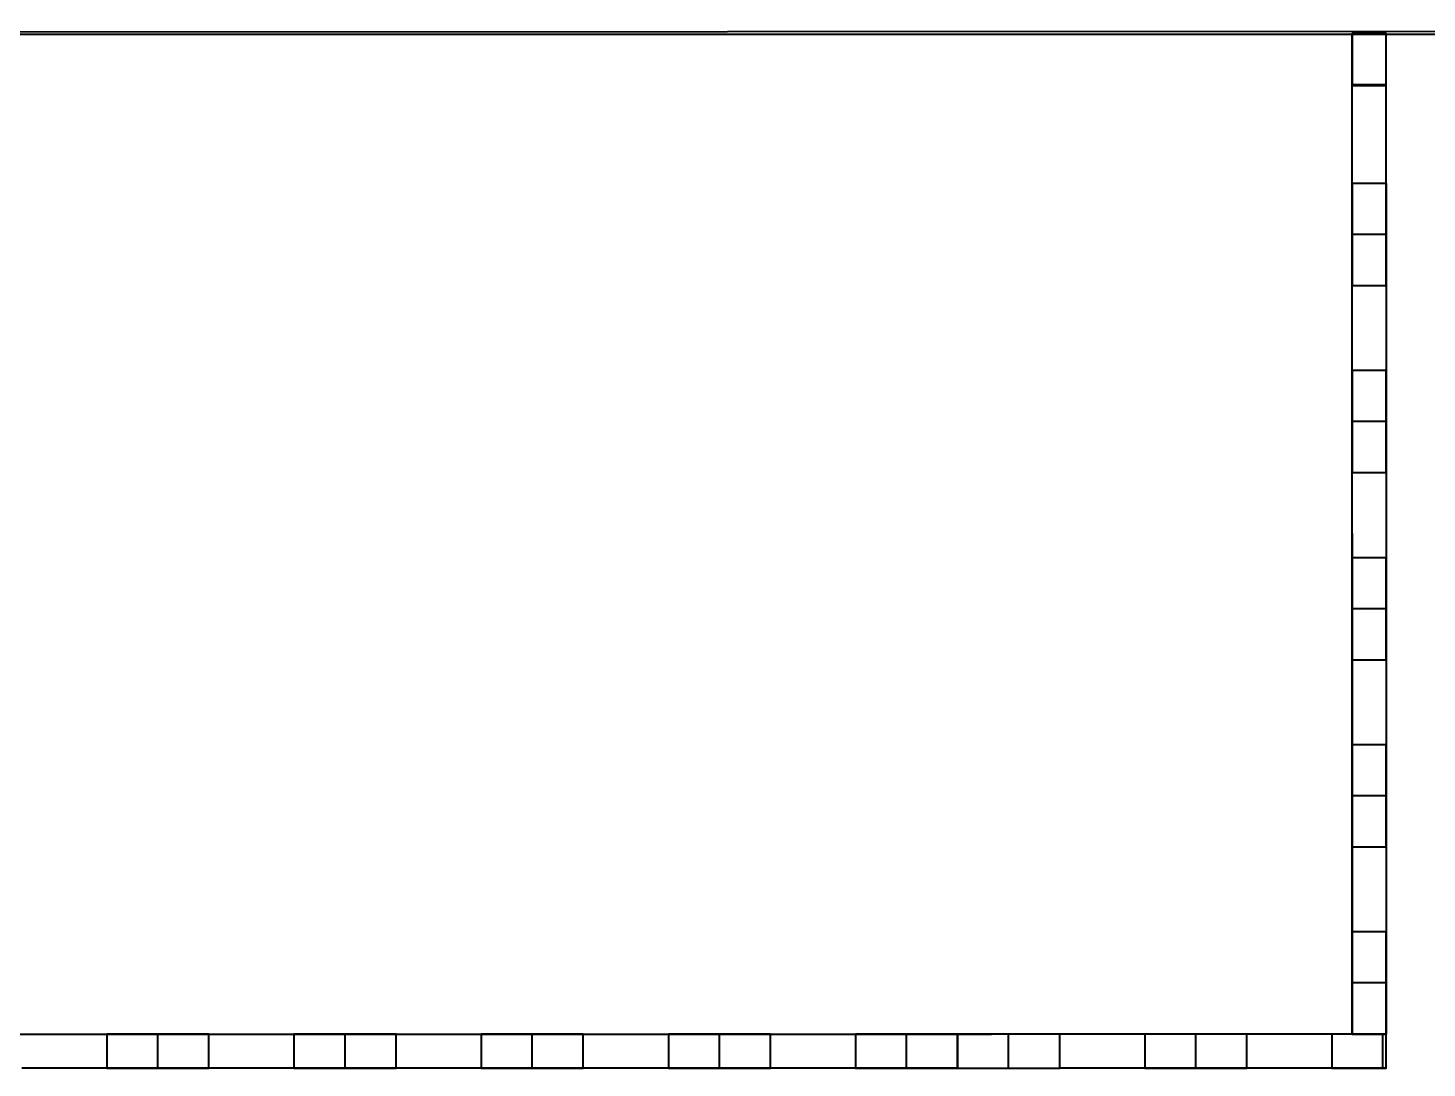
# Model space of a CAD drawing. Header units: inches. Extents: x -422522 to 22891, y -2973 to 414515.
# Drawn here: x 19469.7 to 19679.5, y 5101.6 to 5257.6 of the extents above; entities that cross this region are included whole.
import ezdxf

# ---------------------------------------------------------------- set-up
doc = ezdxf.new("R2010")
doc.units = ezdxf.units.IN
doc.header["$MEASUREMENT"] = 0
doc.layers.get('0').update_dxf_attribs({"lineweight": 40})

msp = doc.modelspace()

# ---------------------------------------------------------------- linework, layer by layer
at = {"color": 5}
for p, q in [((20646.47315, 5256.68393), (18457.36043, 5256.68393)), ((18668.32267, 5256.68393), (20646.90269, 5257.64911))]:
    msp.add_line(p, q, dxfattribs=at)
for p, q in [((19668.34874, 5106.83824), (19668.32401, 5256.83913)), ((19668.32415, 5106.68393), (19668.32402, 5256.68482)), ((19673.43326, 5234.47544), (19673.42957, 5256.83997)), ((19673.4296, 5234.32029), (19673.42958, 5256.68482)), ((19673.42958, 5249.02664), (19668.32413, 5249.02664)), ((19673.4296, 5234.32029), (19673.4296, 5106.68393)), ((19673.4296, 5226.66211), (19668.32415, 5226.66211)), ((19673.4296, 5198.58211), (19668.32415, 5198.58211)), ((19673.4296, 5170.50211), (19668.32415, 5170.50211)), ((19673.4296, 5142.42211), (19668.32415, 5142.42211)), ((19673.4296, 5114.34211), (19668.32415, 5114.34211)), ((19489.13722, 5101.57847), (19489.13722, 5106.68393)), ((19517.21722, 5101.57847), (19517.21722, 5106.68393)), ((19545.29722, 5101.57847), (19545.29722, 5106.68393)), ((19573.37722, 5101.57847), (19573.37722, 5106.68393)), ((19601.45722, 5101.57847), (19601.45722, 5106.68393)), ((19616.77358, 5101.57847), (19616.77358, 5106.68393)), ((19673.42961, 5106.68393), (19624.43177, 5106.68393)), ((19644.85358, 5101.57847), (19644.85358, 5106.68393)), ((19673.4296, 5106.68393), (19667.53142, 5106.68393)), ((19672.93358, 5101.57847), (19672.93358, 5106.68393)), ((19609.1154, 5101.57847), (19468.71903, 5101.57847)), ((19673.43198, 5101.57847), (19624.43177, 5101.57847))]:
    msp.add_line(p, q)
for points in [[(19673.43083, 5249.18179), (19673.42957, 5256.83997), (19668.32412, 5256.83913), (19668.32537, 5249.18095)], [(19673.42958, 5249.02664), (19673.42958, 5256.68482), (19668.32413, 5256.68482), (19668.32413, 5249.02664)], [(19673.4296, 5219.00393), (19673.4296, 5234.32029), (19668.32415, 5234.32029), (19668.32415, 5219.00393)], [(19673.4296, 5190.92393), (19673.4296, 5206.24029), (19668.32415, 5206.24029), (19668.32415, 5190.92393)], [(19673.4296, 5162.84393), (19673.4296, 5178.16029), (19668.32415, 5178.16029), (19668.32415, 5162.84393)], [(19673.4296, 5134.76393), (19673.4296, 5150.08029), (19668.32415, 5150.08029), (19668.32415, 5134.76393)], [(19673.4296, 5106.68393), (19673.4296, 5122.00029), (19668.32415, 5122.00029), (19668.32415, 5106.68393)], [(19481.47903, 5101.57847), (19496.7954, 5101.57847), (19496.7954, 5106.68393), (19481.47903, 5106.68393)], [(19509.55903, 5101.57847), (19524.8754, 5101.57847), (19524.8754, 5106.68393), (19509.55903, 5106.68393)], [(19537.63903, 5101.57847), (19552.9554, 5101.57847), (19552.9554, 5106.68393), (19537.63903, 5106.68393)], [(19565.71903, 5101.57847), (19581.0354, 5101.57847), (19581.0354, 5106.68393), (19565.71903, 5106.68393)], [(19593.79903, 5101.57847), (19609.1154, 5101.57847), (19609.1154, 5106.68393), (19593.79903, 5106.68393)], [(19609.1154, 5101.57847), (19624.43177, 5101.57847), (19624.43177, 5106.68393), (19609.1154, 5106.68393)], [(19637.1954, 5101.57847), (19652.51177, 5101.57847), (19652.51177, 5106.68393), (19637.1954, 5106.68393)], [(19665.2754, 5101.57847), (19673.43198, 5101.57847), (19673.4296, 5106.68393), (19665.2754, 5106.68393)]]:
    msp.add_lwpolyline(points, close=True)
msp.add_lwpolyline([(19328.32267, 5106.68393), (19614.22085, 5106.68393)])

doc.saveas('drawing.dxf')
